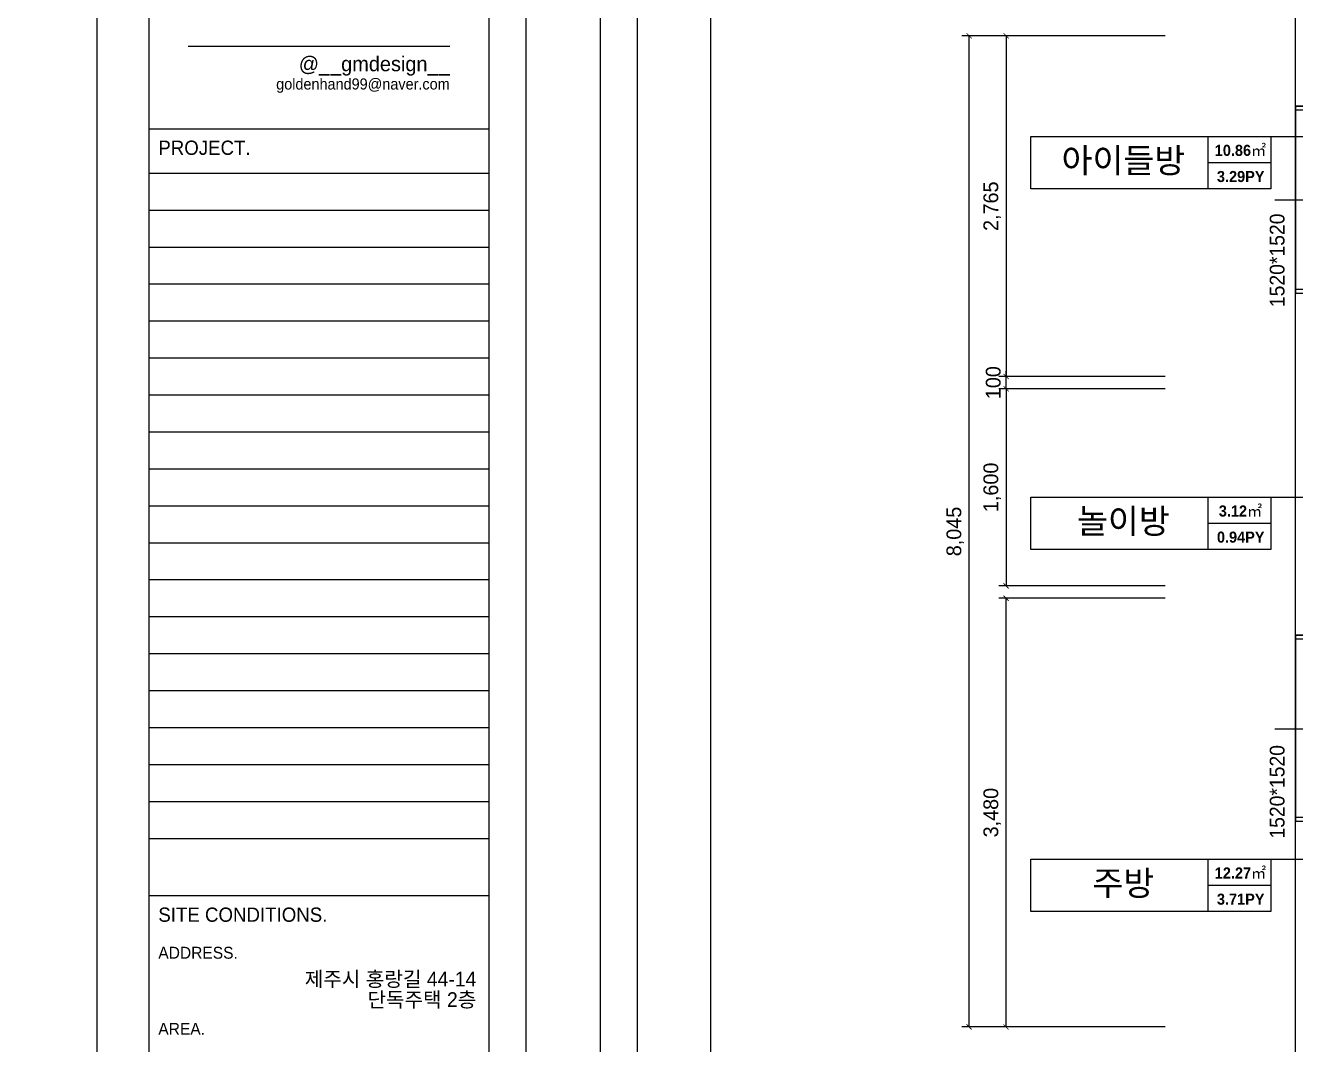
# Model space of a CAD drawing. Header units: inches. Extents: x 45519 to 207552, y -100391 to 47052.
# Drawn here: x 164187 to 174498, y 24466 to 32739 of the extents above; entities that cross this region are included whole.
import ezdxf
from ezdxf.enums import TextEntityAlignment as Align

# ---------------------------------------------------------------- set-up
doc = ezdxf.new("R2010")
doc.units = ezdxf.units.IN
doc.header["$LTSCALE"] = 100
doc.header["$MEASUREMENT"] = 0
doc.header["$PDSIZE"] = 700.071425
for name, color, linetype in [('0-ELC TEXT', 7, 'Continuous'), ('03-TEXT', 3, 'Continuous'), ('07-DIM', 1, 'Continuous'), ('2-con', 2, 'Continuous'), ('4-win', 4, 'Continuous'), ('7', 7, 'Continuous'), ('F-SYM', 7, 'Continuous'), ('FORM(YOURNAME)-11', 1, 'Continuous'), ('FORM(YOURNAME)-11 @ 1', 1, 'Continuous'), ('도면층4', 4, 'Continuous')]:
    doc.layers.add(name, color=color, linetype=linetype)
doc.styles.add('YOURNAME', font='HY울릉도M.TTF')
doc.styles.add('넥슨고딕', font='NEXONLv1GothicBold.ttf')
doc.styles.add('마감재', font='stylu.ttf')
doc.styles.add('코레일둥고', font='Korail_Round_Gothic_Medium.ttf')
doc.dimstyles.new('벽치수 Copy of DIM-50', dxfattribs={"dimscale": 60, "dimtxt": 2, "dimasz": 0.7, "dimexe": 1, "dimexo": 1, "dimgap": 0.7, "dimtad": 1, "dimdec": 0, "dimzin": 1, "dimdsep": 46, "dimlunit": 6, "dimtxsty": '마감재', "dimblk": 'ARCHTICK', "dimcen": -0.09, "dimclrd": 1, "dimclre": 1, "dimclrt": 3, "dimadec": 0, "dimazin": 0, "dimtfac": 1, "dimtdec": 0, "dimtix": 1, "dimtmove": 2, "dimatfit": 0, "dimldrblk": 'ARCHTICK', "dimfxl": 0, "dimtolj": 1, "dimtzin": 0, "dimarcsym": 0})

# ---------------------------------------------------------------- blocks, each defined once
blk = doc.blocks.new('FORM-PLAN')
at = {"layer": 'Defpoints', "color": 158}
blk.add_line((1346, 54915), (1346, -2085), dxfattribs=at)
for points in [[(-71444, -2285), (10556, -2285), (10556, 55115), (-71444, 55115)], [(-69444, 53115), (-64, 53115), (-64, 1215), (-69444, 1215)]]:
    blk.add_lwpolyline(points, close=True, dxfattribs=at)
at = {"layer": 'FORM(YOURNAME)-11', "color": 251}
blk.add_line((2415, 43323), (9487, 43323), dxfattribs=at)
at = {"layer": 'FORM(YOURNAME)-11', "color": 14}
for p, q in [((1346, 41093), (10556, 41093)), ((1346, 39893), (10556, 39893)), ((1346, 38893), (10556, 38893)), ((1346, 37893), (10556, 37893)), ((1346, 36893), (10556, 36893)), ((1346, 35893), (10556, 35893)), ((1346, 34893), (10556, 34893)), ((1346, 33893), (10556, 33893)), ((1346, 32893), (10556, 32893)), ((1346, 31893), (10556, 31893)), ((1346, 30893), (10556, 30893)), ((1346, 29893), (10556, 29893)), ((1346, 28893), (10556, 28893)), ((1346, 27893), (10556, 27893)), ((1346, 26893), (10556, 26893)), ((1346, 25893), (10556, 25893)), ((1346, 24893), (10556, 24893)), ((1346, 23893), (10556, 23893)), ((1346, 22893), (10556, 22893)), ((1346, 21893), (10556, 21893)), ((1346, 20344), (10556, 20344))]:
    blk.add_line(p, q, dxfattribs=at)
at = {"layer": 'FORM(YOURNAME)-11', "color": 250}
blk.add_lwpolyline([(-72444, -3285), (11556, -3285), (11556, 56115), (-72444, 56115)], close=True, dxfattribs=at)
at = {"layer": 'FORM(YOURNAME)-11', "color": 14, "style": 'YOURNAME'}
for s, height, width, p in [('@__gmdesign__', 400, 1.03, (9487, 42649)), ('goldenhand99@naver.com', 300, 0.995, (9487, 42154))]:
    blk.add_text(s, height=height, dxfattribs=dict(at, width=width)).set_placement(p, align=Align.RIGHT)
for s, height, p in [('PROJECT.', 386.1, (1603, 40579)), ('SITE CONDITIONS.', 386.14, (1603, 19829))]:
    blk.add_text(s, height=height, dxfattribs=at).set_placement(p, align=Align.MIDDLE_LEFT)
at = {"layer": 'FORM(YOURNAME)-11', "color": 251, "style": 'YOURNAME'}
for s, p in [('ADDRESS.', (1603, 18799)), ('AREA.', (1603, 16740))]:
    blk.add_text(s, height=321.8, dxfattribs=at).set_placement(p, align=Align.MIDDLE_LEFT)
at = {"layer": 'FORM(YOURNAME)-11', "color": 3, "style": 'YOURNAME'}
for tag, height, p in [('1', 450, (9905, 18188)), ('2', 450, (9905, 17544)), ('3', 450, (9905, 16257)), ('4', 450, (9905, 14326)), ('5', 515, (9905, 12009)), ('6', 515, (9905, 9757)), ('7', 515, (9905, 7504)), ('8', 515, (9905, 5252)), ('9', 515, (9905, 2999)), ('10', 515, (5655, 811)), ('11', 515, (9905, 747)), ('12', 515, (5655, -1441)), ('13', 515, (9905, -1441))]:
    blk.add_attdef(tag, text='', height=height, dxfattribs=at).set_placement(p, align=Align.MIDDLE_RIGHT)
blk = doc.blocks.new('*U425')
at = {"layer": 'F-SYM', "xscale": 0.3, "yscale": 0.3, "zscale": 0.3}
blk.add_blockref('FORM-PLAN', (190585, 19572), dxfattribs=at)
blk = doc.blocks.new('*U426')
at = {"layer": 'F-SYM'}
ref = blk.add_blockref('FORM-PLAN', (164785, 19572), dxfattribs=dict(at, xscale=0.3, yscale=0.3, zscale=0.3))
ref.add_attrib('2', '단독주택 2층', dxfattribs={"layer": 'FORM(YOURNAME)-11 @ 1', "color": 3, "height": 120, "style": 'YOURNAME'}).set_placement((167847, 24831), align=Align.MIDDLE_RIGHT)
ref.add_attrib('1', '제주시 홍랑길 44-14', dxfattribs={"layer": 'FORM(YOURNAME)-11 @ 1', "color": 3, "height": 120, "style": 'YOURNAME'}).set_placement((167847, 24998), align=Align.MIDDLE_RIGHT)
blk = doc.blocks.new('_ArchTick')
at = {"color": 0, "linetype": 'ByBlock', "const_width": 0.15}
blk.add_lwpolyline([(-0.5, -0.5), (0.5, 0.5)], dxfattribs=at)
blk = doc.blocks.new('*D156')
at = {"layer": '07-DIM', "color": 1, "lineweight": -2}
for p, q in [((173438, 32654), (171788, 32654)), ((171848, 24609), (171848, 32654)), ((173438, 24609), (171788, 24609))]:
    blk.add_line(p, q, dxfattribs=at)
at = {"layer": 'Defpoints', "color": 0}
for p in [(171848, 32654), (173498, 32654), (173498, 24609)]:
    blk.add_point(p, dxfattribs=at)
at = {"layer": '07-DIM', "color": 1, "lineweight": -2, "xscale": 42, "yscale": 42, "zscale": 42}
for p, rotation in [((171848, 32654), 90), ((171848, 24609), 270)]:
    blk.add_blockref('_ArchTick', p, dxfattribs=dict(at, rotation=rotation))
at = {"layer": '07-DIM', "color": 3, "insert": (171735, 28631), "char_height": 120, "attachment_point": 5, "rotation": 90, "style": '마감재'}
blk.add_mtext('\\A1;8,045', dxfattribs=at)
blk = doc.blocks.new('*D157')
at = {"layer": '07-DIM', "color": 1, "lineweight": -2}
for p, q in [((173438, 29789), (172088, 29789)), ((172148, 29789), (172148, 28189)), ((173438, 28189), (172088, 28189))]:
    blk.add_line(p, q, dxfattribs=at)
at = {"layer": 'Defpoints', "color": 0}
for p in [(173498, 29789), (172148, 28189), (173498, 28189)]:
    blk.add_point(p, dxfattribs=at)
at = {"layer": '07-DIM', "color": 1, "lineweight": -2, "xscale": 42, "yscale": 42, "zscale": 42}
for p, rotation in [((172148, 29789), 90), ((172148, 28189), 270)]:
    blk.add_blockref('_ArchTick', p, dxfattribs=dict(at, rotation=rotation))
at = {"layer": '07-DIM', "color": 3, "insert": (172035, 28989), "char_height": 120, "attachment_point": 5, "rotation": 90, "style": '마감재'}
blk.add_mtext('\\A1;1,600', dxfattribs=at)
blk = doc.blocks.new('*D158')
at = {"layer": '07-DIM', "color": 1, "lineweight": -2}
for p, q in [((173438, 28089), (172088, 28089)), ((172148, 24609), (172148, 28089)), ((173438, 24609), (172088, 24609))]:
    blk.add_line(p, q, dxfattribs=at)
at = {"layer": 'Defpoints', "color": 0}
for p in [(172148, 28089), (173498, 28089), (173498, 24609)]:
    blk.add_point(p, dxfattribs=at)
at = {"layer": '07-DIM', "color": 1, "lineweight": -2, "xscale": 42, "yscale": 42, "zscale": 42}
for p, rotation in [((172148, 28089), 90), ((172148, 24609), 270)]:
    blk.add_blockref('_ArchTick', p, dxfattribs=dict(at, rotation=rotation))
at = {"layer": '07-DIM', "color": 3, "insert": (172035, 26349), "char_height": 120, "attachment_point": 5, "rotation": 90, "style": '마감재'}
blk.add_mtext('\\A1;3,480', dxfattribs=at)
blk = doc.blocks.new('*D170')
at = {"layer": '07-DIM', "color": 1, "lineweight": -2}
for p, q in [((173438, 32654), (172088, 32654)), ((172148, 32654), (172148, 29889)), ((173438, 29889), (172088, 29889))]:
    blk.add_line(p, q, dxfattribs=at)
at = {"layer": 'Defpoints', "color": 0}
for p in [(173498, 32654), (172148, 29889), (173498, 29889)]:
    blk.add_point(p, dxfattribs=at)
at = {"layer": '07-DIM', "color": 1, "lineweight": -2, "xscale": 42, "yscale": 42, "zscale": 42}
for p, rotation in [((172148, 32654), 90), ((172148, 29889), 270)]:
    blk.add_blockref('_ArchTick', p, dxfattribs=dict(at, rotation=rotation))
at = {"layer": '07-DIM', "color": 3, "insert": (172035, 31271), "char_height": 120, "attachment_point": 5, "rotation": 90, "style": '마감재'}
blk.add_mtext('\\A1;2,765', dxfattribs=at)
blk = doc.blocks.new('*D173')
at = {"layer": '07-DIM', "color": 1, "lineweight": -2}
for p, q in [((172148, 29889), (172148, 29931)), ((173438, 29889), (172088, 29889)), ((172148, 29789), (172148, 29889)), ((173438, 29789), (172088, 29789)), ((172148, 29789), (172148, 29747))]:
    blk.add_line(p, q, dxfattribs=at)
at = {"layer": 'Defpoints', "color": 0}
for p in [(172148, 29889), (173498, 29889), (173498, 29789)]:
    blk.add_point(p, dxfattribs=at)
at = {"layer": '07-DIM', "color": 1, "lineweight": -2, "xscale": 42, "yscale": 42, "zscale": 42}
for p, rotation in [((172148, 29889), 270), ((172148, 29789), 90)]:
    blk.add_blockref('_ArchTick', p, dxfattribs=dict(at, rotation=rotation))
at = {"layer": '07-DIM', "color": 3, "insert": (172044, 29839), "char_height": 120, "attachment_point": 5, "rotation": 90, "style": '마감재'}
blk.add_mtext('\\A1;100', dxfattribs=at)
blk = doc.blocks.new('vudauseh2')
at = {"layer": '2-con'}
for p, q in [((173898, 14264), (173898, 15084)), ((173898, 14264), (174148, 14264)), ((173898, 12744), (174148, 12744)), ((173898, 9969), (173898, 12744)), ((173898, 9969), (174148, 9969)), ((173898, 8459), (174148, 8459)), ((173898, 6539), (173898, 8459))]:
    blk.add_line(p, q, dxfattribs=at)
at = {"layer": '4-win'}
for points in [[(173898, 12744), (174148, 12744), (174148, 14264), (173898, 14264)], [(173898, 14234), (174148, 14234), (174148, 14264), (173898, 14264)], [(173898, 12744), (174148, 12744), (174148, 12774), (173898, 12774)], [(173898, 8459), (174148, 8459), (174148, 9969), (173898, 9969)], [(173898, 9939), (174148, 9939), (174148, 9969), (173898, 9969)], [(173898, 8459), (174148, 8459), (174148, 8489), (173898, 8489)]]:
    blk.add_lwpolyline(points, close=True, dxfattribs=at)
at = {"layer": '도면층4'}
for p, q in [((173898, 12744), (173898, 14264)), ((173729, 13504), (174299, 13504)), ((173898, 8459), (173898, 9969)), ((173729, 9209), (174299, 9209))]:
    blk.add_line(p, q, dxfattribs=at)
at = {"layer": '도면층4', "style": '코레일둥고'}
for p in [(173808, 12632), (173808, 8318)]:
    blk.add_text('1520*1520', height=120, rotation=90, dxfattribs=at).set_placement(p)
blk = doc.blocks.new('CJSWJDEH')
blk.add_blockref('vudauseh2', (25652, 21628))

msp = doc.modelspace()

# ---------------------------------------------------------------- linework, layer by layer
at = {"layer": '0-ELC TEXT'}
for p, q in [((173788.5, 31413.1), (173788.5, 31837.6)), ((174298.1, 31837.6), (175633.5, 31837.6)), ((173788.5, 31625.4), (174298.1, 31625.4)), ((173788.5, 28486), (173788.5, 28910.5)), ((174298.1, 28910.5), (175633.5, 28910.5)), ((173788.5, 28698.2), (174298.1, 28698.2)), ((173788.5, 25547.5), (173788.5, 25972)), ((174298.1, 25972), (175633.5, 25972)), ((173788.5, 25759.8), (174298.1, 25759.8))]:
    msp.add_line(p, q, dxfattribs=at)
for points in [[(172348.5, 31837.6), (174298.1, 31837.6), (174298.1, 31413.1), (172348.5, 31413.1)], [(172348.5, 28910.5), (174298.1, 28910.5), (174298.1, 28486), (172348.5, 28486)], [(172348.5, 25972), (174298.1, 25972), (174298.1, 25547.5), (172348.5, 25547.5)]]:
    msp.add_lwpolyline(points, close=True, dxfattribs=at)

# ---------------------------------------------------------------- block references
msp.add_blockref('CJSWJDEH', (-25052, -3807.9))
at = {"layer": '7'}
for name in ['*U426', '*U425']:
    msp.add_blockref(name, (0, 0), dxfattribs=at)

# ---------------------------------------------------------------- texts
at = {"layer": '03-TEXT'}
for s, height, style, p in [('아이들방', 200, '코레일둥고', (173100.1, 31542.1)), ('10.86㎡', 90, '넥슨고딕', (174050.6, 31679.5)), ('3.29PY', 90, '넥슨고딕', (174052.5, 31467.2)), ('놀이방', 200, '코레일둥고', (173100.1, 28614.9)), ('3.12㎡', 90, '넥슨고딕', (174050.6, 28752.3)), ('0.94PY', 90, '넥슨고딕', (174052.5, 28540.1)), ('주방', 200, '코레일둥고', (173100.1, 25676.4)), ('12.27㎡', 90, '넥슨고딕', (174050.6, 25813.9)), ('3.71PY', 90, '넥슨고딕', (174052.5, 25601.6))]:
    msp.add_text(s, height=height, dxfattribs=dict(at, style=style)).set_placement(p, align=Align.CENTER)

# ---------------------------------------------------------------- dimensions: what is measured, and where the dimension line sits
at = {"layer": '07-DIM'}
for base, p1, p2, picture, middle in [((171847.9, 32653.8), (173497.9, 24608.8), (173497.9, 32653.8), '*D156', (171734.7, 28631.3)), ((172147.9, 29888.8), (173497.9, 32653.8), (173497.9, 29888.8), '*D170', (172035.1, 31271.3)), ((172147.9, 29888.8), (173497.9, 29788.8), (173497.9, 29888.8), '*D173', (172043.8, 29838.8)), ((172147.9, 28188.8), (173497.9, 29788.8), (173497.9, 28188.8), '*D157', (172034.7, 28988.8)), ((172147.9, 28088.8), (173497.9, 24608.8), (173497.9, 28088.8), '*D158', (172034.7, 26348.8))]:
    dim = msp.add_linear_dim(base=base, p1=p1, p2=p2, angle=90, dimstyle='벽치수 Copy of DIM-50', dxfattribs=at)
    dim.commit()
    dim.dimension.update_dxf_attribs({"geometry": picture, "text_midpoint": middle})

doc.saveas('drawing.dxf')
